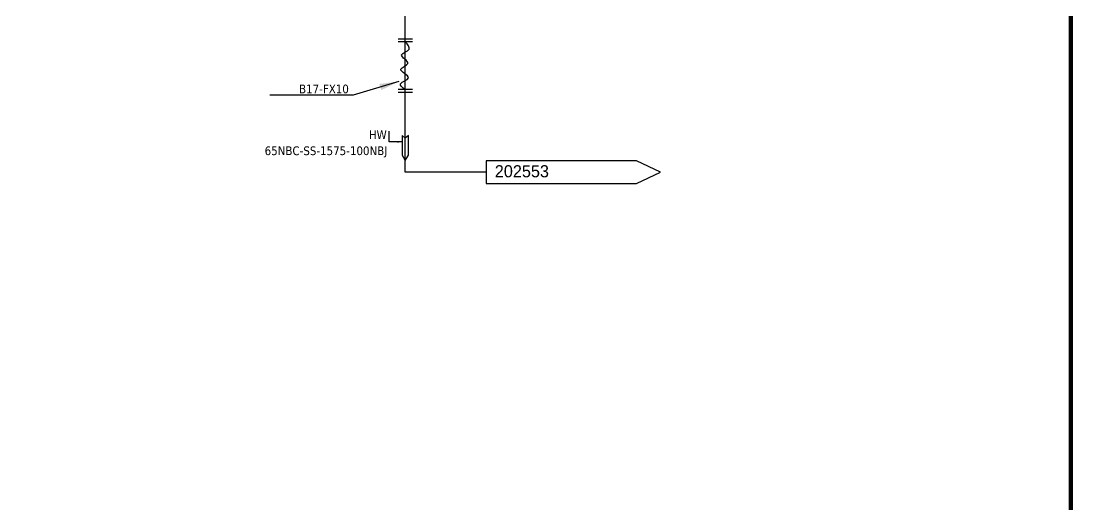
# Model space of a CAD drawing. Header units: millimetres. Extents: x -6314 to 11113, y -129 to 3675.
# Drawn here: x 4057 to 5406, y 1863 to 2484 of the extents above; entities that cross this region are included whole.
import ezdxf

# ---------------------------------------------------------------- set-up
doc = ezdxf.new("R2010")
doc.units = ezdxf.units.MM
doc.layers.add('HW LINE', color=1, linetype='Continuous')
doc.layers.add('Reference', color=6, linetype='Continuous')
doc.layers.add('TITLE TEXT', color=7, linetype='Continuous', lineweight=20)
doc.dimstyles.new('ISO-25', dxfattribs={"dimtxt": 2.5, "dimasz": 2.5, "dimexe": 1.25, "dimexo": 0.625, "dimtad": 1, "dimtxsty": 'Standard', "dimcen": 2.5, "dimadec": 0, "dimazin": 0, "dimtfac": 1, "dimtmove": 0, "dimatfit": 3, "dimfxl": 1, "dimarcsym": 0})

msp = doc.modelspace()

# ---------------------------------------------------------------- linework, layer by layer
for p, q in [((4549.5, 2290), (4549.5, 2500.5)), ((4653.5, 2290), (4549.5, 2290))]:
    msp.add_line(p, q)
at = {"linetype": 'Continuous', "lineweight": -3}
for p, q in [((4558.7, 2460.6), (4540.4, 2460.6)), ((4558.7, 2456.9), (4540.4, 2456.9)), ((4558.7, 2395.7), (4540.4, 2395.7)), ((4558.7, 2391.9), (4540.4, 2391.9))]:
    msp.add_line(p, q, dxfattribs=at)
msp.add_spline([(4549.5, 2395.7), (4543.5, 2403.3), (4553.7, 2410.7), (4543.8, 2422), (4552.9, 2429.3), (4544.9, 2440.3), (4554.4, 2447.5), (4549.5, 2456.9)], degree=3)
at = {"layer": 'HW LINE'}
msp.add_lwpolyline([(4545.5, 2311.7), (4549.5, 2304.8), (4553.6, 2311.7), (4553.6, 2337.1), (4549.5, 2333.6), (4545.5, 2337.1), (4545.5, 2311.7)], close=True, dxfattribs=at)
at = {"layer": 'Reference'}
msp.add_lwpolyline([(4846, 2304.5), (4653.5, 2304.5), (4653.5, 2275.4), (4846, 2275.4), (4876.8, 2290)], close=True, dxfattribs=at)
at = {"layer": 'TITLE TEXT', "ltscale": 5, "const_width": 5.38}
msp.add_lwpolyline([(5403.4, 3672.2), (5403.4, 53.6), (287.3, 53.6), (287.3, 3672.2)], close=True, dxfattribs=at)

# ---------------------------------------------------------------- texts
at = {"char_height": 11.166, "width": 777.184}
for s, insert, attachment_point in [('{\\fTahoma|b0|i0|c0|p34;B17-FX10}', (4477.2, 2402.2), 3), ('{\\fTahoma|b0|i0|c0|p34;HW}', (4525.8, 2343.4), 3), ('\\pxt9;{\\fTahoma|b0|i0|c0|p34;65NBC-SS-1575-100NBJ}', (4369.2, 2322.9), 1)]:
    msp.add_mtext(s, dxfattribs=dict(at, insert=insert, attachment_point=attachment_point))
at = {"layer": 'Reference', "insert": (4664.4, 2298.8), "char_height": 15.57, "attachment_point": 1}
msp.add_mtext_dynamic_manual_height_columns('202553', width=393.671, gutter_width=12.5, heights=[0], dxfattribs=at)

# ---------------------------------------------------------------- leaders
at = {"linetype": 'Continuous', "lineweight": -3}
msp.add_leader([(4541.5, 2406.2), (4482.6, 2388.7), (4375.7, 2388.7)], dimstyle='ISO-25', override={"dimscale": 10, "dimtad": 0}, dxfattribs=at)
at = {"layer": 'HW LINE'}
msp.add_leader([(4545.5, 2328.6), (4529, 2328.6), (4529, 2342.4)], dimstyle='ISO-25', override={"dimscale": 2.5, "dimgap": 0.625, "dimtad": 0}, dxfattribs=at)

doc.saveas('drawing.dxf')
